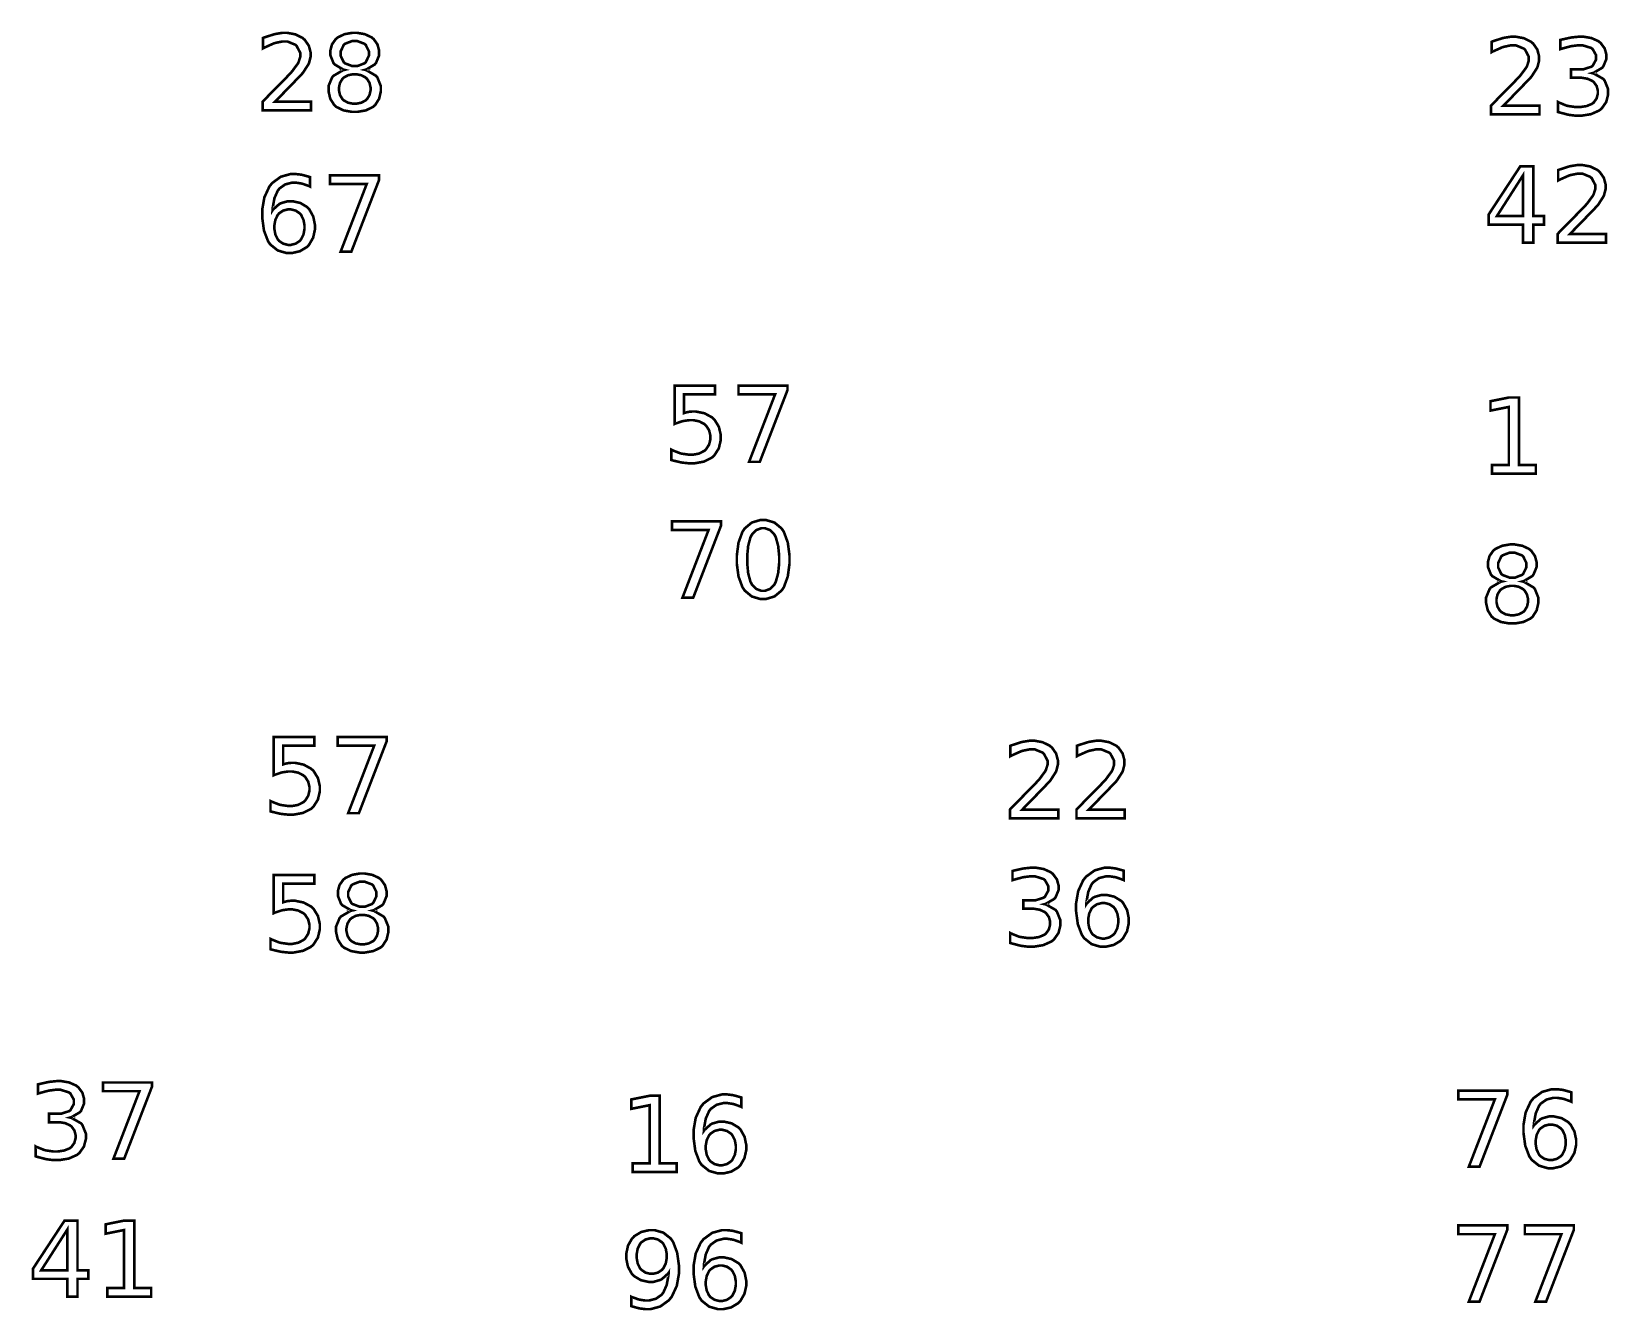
# Model space of a CAD drawing. Extents: x 0.2 to 50.1, y 1.6 to 26.7.
# Drawn here: x 12.48 to 18.77, y 4.95 to 10.05 of the extents above; entities that cross this region are included whole.
import ezdxf

# ---------------------------------------------------------------- set-up
doc = ezdxf.new("R2010")
doc.units = 0
doc.layers.get('0').update_dxf_attribs({"linetype": 'CONTINUOUS'})

msp = doc.modelspace()

# ---------------------------------------------------------------- linework, layer by layer
at = {"color": 1, "const_width": 0.010417}
for points in [[(13.4468, 9.76824), (13.5903, 9.76824), (13.5903, 9.73372), (13.3976, 9.73372), (13.3976, 9.76824), (13.4014, 9.77229), (13.425, 9.79665), (13.4544, 9.82656), (13.4612, 9.83333), (13.4679, 9.84017), (13.4941, 9.86686), (13.5102, 9.8839), (13.5119, 9.88585), (13.5152, 9.88954), (13.5382, 9.92085), (13.5395, 9.92339), (13.5408, 9.926), (13.5475, 9.94667), (13.5475, 9.95356), (13.5475, 9.96343), (13.5332, 9.99056), (13.5304, 9.99306), (13.5276, 9.99567), (13.4965, 10.0085), (13.4861, 10.0085), (13.4759, 10.0085), (13.4489, 10.0029), (13.4453, 10.0017), (13.4417, 10.0007), (13.4036, 9.98361), (13.3995, 9.98133), (13.3995, 10.0228), (13.4037, 10.0245), (13.4422, 10.0369), (13.4458, 10.0378), (13.4493, 10.0386), (13.4764, 10.043), (13.4855, 10.043), (13.496, 10.043), (13.5277, 10.0371), (13.5559, 10.0233), (13.5605, 10.0193), (13.5652, 10.0154), (13.5817, 9.99186), (13.5888, 9.96528), (13.5888, 9.95638), (13.5888, 9.94749), (13.5828, 9.92361), (13.5816, 9.92079), (13.5804, 9.91803), (13.5592, 9.8851), (13.5562, 9.88129), (13.5553, 9.88032), (13.5455, 9.86985), (13.5282, 9.85194), (13.5237, 9.84722), (13.5191, 9.84256), (13.4908, 9.81337), (13.4551, 9.77669), (13.4468, 9.76824)], [(13.7236, 9.8954), (13.7192, 9.89649), (13.6848, 9.91694), (13.6824, 9.91992), (13.6799, 9.92296), (13.6676, 9.95389), (13.6676, 9.96419), (13.6676, 9.97239), (13.674, 9.99681), (13.6891, 10.0182), (13.6935, 10.0217), (13.6978, 10.0253), (13.7242, 10.0377), (13.7545, 10.043), (13.7647, 10.043), (13.7747, 10.043), (13.8051, 10.0377), (13.8315, 10.0253), (13.8358, 10.0217), (13.8402, 10.0182), (13.8554, 9.99681), (13.8619, 9.97239), (13.8619, 9.96419), (13.8619, 9.95313), (13.8496, 9.92296), (13.8471, 9.91992), (13.8446, 9.91694), (13.8104, 9.89649), (13.8061, 9.8954), (13.811, 9.89426), (13.8496, 9.87164), (13.8523, 9.86828), (13.855, 9.86496), (13.8688, 9.83068), (13.8688, 9.81922), (13.8688, 9.80946), (13.862, 9.78011), (13.8464, 9.75526), (13.8419, 9.75131), (13.8374, 9.7474), (13.8091, 9.73372), (13.7757, 9.72786), (13.7647, 9.72786), (13.7535, 9.72786), (13.7202, 9.73372), (13.6919, 9.7474), (13.6874, 9.75131), (13.6829, 9.75526), (13.6672, 9.78011), (13.6605, 9.80946), (13.6605, 9.81922), (13.6605, 9.83149), (13.6744, 9.86496), (13.6772, 9.86828), (13.68, 9.87164), (13.7186, 9.89426), (13.7236, 9.8954)], [(13.7087, 9.96029), (13.7087, 9.95111), (13.7209, 9.92583), (13.7234, 9.92361), (13.7259, 9.92144), (13.7549, 9.91038), (13.7647, 9.91038), (13.775, 9.91038), (13.8036, 9.92144), (13.8061, 9.92361), (13.8086, 9.92583), (13.8211, 9.95171), (13.8211, 9.96029), (13.8211, 9.96951), (13.8086, 9.99501), (13.8061, 9.99718), (13.8036, 9.9994), (13.7744, 10.0104), (13.7647, 10.0104), (13.7543, 10.0104), (13.7259, 9.9994), (13.7234, 9.99718), (13.7209, 9.99501), (13.7087, 9.96897), (13.7087, 9.96029)], [(18.3439, 9.75287), (18.4874, 9.75287), (18.4874, 9.71838), (18.2946, 9.71838), (18.2946, 9.75287), (18.2985, 9.75694), (18.3221, 9.78131), (18.3515, 9.81119), (18.3582, 9.81799), (18.365, 9.82482), (18.3911, 9.85151), (18.4072, 9.86854), (18.409, 9.8705), (18.4122, 9.87418), (18.4353, 9.90549), (18.4365, 9.90804), (18.4379, 9.91064), (18.4446, 9.93132), (18.4446, 9.93821), (18.4446, 9.94808), (18.4303, 9.97521), (18.4275, 9.97771), (18.4246, 9.98031), (18.3936, 9.99311), (18.3832, 9.99311), (18.3731, 9.99311), (18.346, 9.98753), (18.3424, 9.98639), (18.3388, 9.98529), (18.3007, 9.96826), (18.2967, 9.96599), (18.2967, 10.0074), (18.3007, 10.0091), (18.3393, 10.0216), (18.3428, 10.0224), (18.3464, 10.0233), (18.3735, 10.0276), (18.3825, 10.0276), (18.3931, 10.0276), (18.4249, 10.0217), (18.4529, 10.0079), (18.4576, 10.004), (18.4624, 10.0001), (18.4787, 9.97651), (18.4858, 9.94993), (18.4858, 9.94103), (18.4858, 9.93212), (18.4799, 9.90826), (18.4786, 9.90543), (18.4775, 9.90267), (18.4564, 9.86974), (18.4533, 9.86594), (18.4524, 9.86496), (18.4425, 9.85449), (18.4253, 9.83658), (18.4207, 9.83188), (18.4161, 9.82721), (18.3879, 9.79801), (18.3522, 9.76133), (18.3439, 9.75287)], [(18.6985, 9.88222), (18.7033, 9.88118), (18.7417, 9.85932), (18.7444, 9.85596), (18.7472, 9.85265), (18.7611, 9.81819), (18.7611, 9.80669), (18.7611, 9.79676), (18.7533, 9.76682), (18.7353, 9.74115), (18.7301, 9.73703), (18.725, 9.73296), (18.6926, 9.71864), (18.6547, 9.71251), (18.6422, 9.71251), (18.6324, 9.71251), (18.6063, 9.71576), (18.6029, 9.71642), (18.5996, 9.71707), (18.5646, 9.72629), (18.561, 9.72749), (18.561, 9.76719), (18.5639, 9.76557), (18.5951, 9.75287), (18.5986, 9.75201), (18.6019, 9.75119), (18.6312, 9.74701), (18.6411, 9.74701), (18.6496, 9.74701), (18.6751, 9.75082), (18.6965, 9.75971), (18.6999, 9.76221), (18.7033, 9.76481), (18.715, 9.78103), (18.7201, 9.80029), (18.7201, 9.80669), (18.7201, 9.81272), (18.7154, 9.83062), (18.7043, 9.84608), (18.7013, 9.84858), (18.6981, 9.85113), (18.6788, 9.85997), (18.6564, 9.86376), (18.6489, 9.86376), (18.6136, 9.86376), (18.6136, 9.89763), (18.6507, 9.89763), (18.6622, 9.89763), (18.6942, 9.90776), (18.6969, 9.90978), (18.6996, 9.91183), (18.7132, 9.93653), (18.7132, 9.94472), (18.7132, 9.95367), (18.6992, 9.97846), (18.6964, 9.98053), (18.6937, 9.98264), (18.6601, 9.99311), (18.6489, 9.99311), (18.6399, 9.99311), (18.6158, 9.99007), (18.6126, 9.98942), (18.6094, 9.98882), (18.574, 9.97922), (18.5701, 9.97792), (18.5701, 10.0146), (18.574, 10.0157), (18.6106, 10.0238), (18.614, 10.0244), (18.6174, 10.0249), (18.6437, 10.0276), (18.6526, 10.0276), (18.6631, 10.0276), (18.6944, 10.0223), (18.7221, 10.0099), (18.7267, 10.0063), (18.7311, 10.0028), (18.7471, 9.98133), (18.754, 9.95697), (18.754, 9.94883), (18.754, 9.93821), (18.7418, 9.90924), (18.7394, 9.90631), (18.7371, 9.90343), (18.7029, 9.88336), (18.6985, 9.88222)], [(13.7647, 9.87804), (13.7581, 9.87804), (13.7384, 9.87408), (13.7214, 9.86486), (13.7186, 9.86219), (13.7158, 9.8596), (13.7061, 9.84364), (13.7019, 9.82536), (13.7019, 9.81922), (13.7019, 9.8131), (13.7061, 9.79465), (13.7158, 9.77865), (13.7186, 9.77604), (13.7214, 9.77344), (13.7384, 9.76432), (13.7581, 9.76042), (13.7647, 9.76042), (13.7712, 9.76042), (13.7908, 9.76432), (13.8081, 9.77344), (13.8109, 9.77604), (13.8137, 9.77869), (13.8236, 9.79476), (13.8278, 9.81315), (13.8278, 9.81922), (13.8278, 9.82536), (13.8236, 9.84364), (13.8137, 9.8596), (13.8109, 9.86219), (13.8081, 9.86486), (13.7909, 9.87408), (13.7712, 9.87804), (13.7647, 9.87804)], [(18.4107, 9.51042), (18.4624, 9.51042), (18.4624, 9.3125), (18.5058, 9.3125), (18.5058, 9.27821), (18.4624, 9.27821), (18.4624, 9.2066), (18.4217, 9.2066), (18.4217, 9.27821), (18.2844, 9.27821), (18.2844, 9.31793), (18.4107, 9.51042)], [(18.6092, 9.2411), (18.7526, 9.2411), (18.7526, 9.2066), (18.56, 9.2066), (18.56, 9.2411), (18.5637, 9.24517), (18.5874, 9.26953), (18.6168, 9.29943), (18.6235, 9.30621), (18.6303, 9.31304), (18.6565, 9.33974), (18.6726, 9.35678), (18.6743, 9.35872), (18.6776, 9.36242), (18.7006, 9.39372), (18.7019, 9.39626), (18.7032, 9.39887), (18.7099, 9.41954), (18.7099, 9.42643), (18.7099, 9.43631), (18.6956, 9.46343), (18.6928, 9.46593), (18.69, 9.46853), (18.6589, 9.48133), (18.6485, 9.48133), (18.6383, 9.48133), (18.6113, 9.47575), (18.6076, 9.47461), (18.6042, 9.47353), (18.566, 9.45649), (18.5619, 9.45421), (18.5619, 9.49567), (18.566, 9.49735), (18.6046, 9.50982), (18.6082, 9.51064), (18.6117, 9.5115), (18.6388, 9.51585), (18.6478, 9.51585), (18.6583, 9.51585), (18.6901, 9.50993), (18.7182, 9.49615), (18.7229, 9.49219), (18.7276, 9.48828), (18.744, 9.46474), (18.7511, 9.43815), (18.7511, 9.42925), (18.7511, 9.42036), (18.7451, 9.39649), (18.744, 9.39367), (18.7428, 9.3909), (18.7217, 9.35796), (18.7186, 9.35417), (18.7178, 9.35319), (18.7078, 9.34272), (18.6906, 9.32482), (18.686, 9.3201), (18.6815, 9.31543), (18.6532, 9.28624), (18.6175, 9.24957), (18.6092, 9.2411)], [(13.5862, 9.46778), (13.5862, 9.43024), (13.5836, 9.43147), (13.5573, 9.44086), (13.5547, 9.44151), (13.5521, 9.44217), (13.5308, 9.44542), (13.5237, 9.44542), (13.5147, 9.44542), (13.4876, 9.43853), (13.465, 9.42247), (13.4614, 9.41786), (13.4578, 9.41331), (13.4446, 9.38346), (13.4376, 9.34424), (13.4371, 9.33496), (13.439, 9.33789), (13.464, 9.36035), (13.467, 9.36187), (13.4701, 9.3635), (13.4977, 9.37142), (13.5069, 9.37142), (13.5171, 9.37142), (13.5478, 9.36447), (13.5748, 9.34831), (13.5792, 9.34364), (13.5837, 9.33903), (13.5992, 9.31088), (13.6059, 9.27881), (13.6059, 9.26812), (13.6059, 9.2576), (13.5989, 9.22592), (13.5827, 9.19775), (13.5781, 9.19303), (13.5735, 9.18837), (13.5459, 9.17188), (13.5149, 9.16482), (13.5046, 9.16482), (13.4929, 9.16482), (13.458, 9.17492), (13.4285, 9.19846), (13.4238, 9.20518), (13.4192, 9.21192), (13.4029, 9.25461), (13.3961, 9.30528), (13.3961, 9.32215), (13.3961, 9.33837), (13.4045, 9.38687), (13.4244, 9.42985), (13.4301, 9.43696), (13.4358, 9.44412), (13.4702, 9.46918), (13.509, 9.47993), (13.5219, 9.47993), (13.5297, 9.47993), (13.5506, 9.47743), (13.5532, 9.47689), (13.5558, 9.4764), (13.5833, 9.46881), (13.5862, 9.46778)], [(13.6666, 9.4745), (13.8619, 9.4745), (13.8619, 9.45692), (13.7514, 9.17068), (13.7087, 9.17068), (13.8124, 9.43978), (13.6666, 9.43978), (13.6666, 9.4745)], [(18.4217, 9.47461), (18.3179, 9.3125), (18.4217, 9.3125), (18.4217, 9.47461)], [(13.5046, 9.33886), (13.4983, 9.33886), (13.4796, 9.33415), (13.4632, 9.32314), (13.4605, 9.31999), (13.4578, 9.31685), (13.4484, 9.29758), (13.4444, 9.2755), (13.4444, 9.26812), (13.4444, 9.26079), (13.4484, 9.23876), (13.4578, 9.21946), (13.4605, 9.21625), (13.4632, 9.21311), (13.4796, 9.2021), (13.4983, 9.19738), (13.5046, 9.19738), (13.5107, 9.19738), (13.5292, 9.2021), (13.5455, 9.21311), (13.5482, 9.21625), (13.5509, 9.21946), (13.5604, 9.23876), (13.5645, 9.26079), (13.5645, 9.26812), (13.5645, 9.2755), (13.5604, 9.29758), (13.5509, 9.31685), (13.5482, 9.31999), (13.5455, 9.32314), (13.5292, 9.33415), (13.5107, 9.33886), (13.5046, 9.33886)], [(15.04, 8.63574), (15.2014, 8.63574), (15.2014, 8.60101), (15.0776, 8.60101), (15.0776, 8.52658), (15.0792, 8.52713), (15.094, 8.53093), (15.0956, 8.53114), (15.0969, 8.53142), (15.1093, 8.53267), (15.1135, 8.53267), (15.1249, 8.53267), (15.159, 8.52567), (15.189, 8.50933), (15.194, 8.50467), (15.1989, 8.50006), (15.2162, 8.47194), (15.2237, 8.44006), (15.2237, 8.42936), (15.2237, 8.41851), (15.2161, 8.38579), (15.1982, 8.35775), (15.1932, 8.35319), (15.1881, 8.34868), (15.1564, 8.33285), (15.1194, 8.32607), (15.1072, 8.32607), (15.0975, 8.32607), (15.0714, 8.32878), (15.0682, 8.32932), (15.0649, 8.32986), (15.0307, 8.338), (15.0271, 8.33908), (15.0271, 8.38032), (15.0301, 8.37869), (15.0618, 8.36621), (15.0651, 8.36535), (15.0683, 8.36458), (15.0968, 8.36057), (15.1064, 8.36057), (15.1142, 8.36057), (15.1378, 8.36518), (15.1585, 8.37597), (15.1619, 8.37901), (15.1653, 8.38217), (15.1774, 8.40093), (15.1825, 8.42225), (15.1825, 8.42936), (15.1825, 8.43647), (15.1774, 8.45774), (15.1653, 8.47646), (15.1619, 8.47949), (15.1585, 8.48264), (15.1378, 8.49349), (15.1142, 8.49815), (15.1064, 8.49815), (15.0981, 8.49815), (15.0761, 8.49511), (15.0733, 8.49447), (15.0707, 8.49388), (15.0428, 8.48449), (15.04, 8.48318), (15.04, 8.63574)], [(15.2946, 8.63574), (15.4899, 8.63574), (15.4899, 8.61817), (15.3794, 8.33192), (15.3367, 8.33192), (15.4404, 8.60101), (15.2946, 8.60101), (15.2946, 8.63574)], [(18.2981, 8.31922), (18.3653, 8.31922), (18.3653, 8.551), (18.2922, 8.53646), (18.2922, 8.57379), (18.3649, 8.58854), (18.4058, 8.58854), (18.4058, 8.31922), (18.4729, 8.31922), (18.4729, 8.28472), (18.2981, 8.28472), (18.2981, 8.31922)], [(15.0293, 8.09457), (15.2246, 8.09457), (15.2246, 8.07699), (15.1142, 7.79075), (15.0714, 7.79075), (15.1751, 8.05985), (15.0293, 8.05985), (15.0293, 8.09457)], [(15.3926, 8.09999), (15.4039, 8.09999), (15.4378, 8.0899), (15.4662, 8.06635), (15.4708, 8.05963), (15.4753, 8.0529), (15.491, 8.0101), (15.4978, 7.95921), (15.4978, 7.94222), (15.4978, 7.92535), (15.491, 7.87468), (15.4753, 7.83197), (15.4708, 7.82525), (15.4662, 7.81853), (15.4378, 7.79497), (15.4039, 7.78489), (15.3926, 7.78489), (15.3814, 7.78489), (15.3476, 7.79497), (15.3192, 7.81853), (15.3147, 7.82525), (15.3103, 7.83197), (15.2946, 7.87468), (15.2879, 7.92535), (15.2879, 7.94222), (15.2879, 7.95921), (15.2946, 8.0101), (15.3103, 8.0529), (15.3147, 8.05963), (15.3192, 8.06635), (15.3476, 8.0899), (15.3814, 8.09999), (15.3926, 8.09999)], [(15.3926, 8.06743), (15.3857, 8.06743), (15.3649, 8.05963), (15.3476, 8.04139), (15.345, 8.03618), (15.3422, 8.03097), (15.3331, 7.99707), (15.3292, 7.95594), (15.3292, 7.94222), (15.3292, 7.9286), (15.3331, 7.88769), (15.3422, 7.85389), (15.345, 7.84868), (15.3476, 7.84347), (15.3649, 7.82525), (15.3857, 7.81743), (15.3926, 7.81743), (15.3997, 7.81743), (15.4207, 7.82525), (15.4381, 7.84347), (15.4407, 7.84868), (15.4433, 7.85389), (15.4526, 7.88769), (15.4567, 7.9286), (15.4567, 7.94222), (15.4567, 7.95594), (15.4526, 7.99707), (15.4433, 8.03097), (15.4407, 8.03618), (15.4381, 8.04139), (15.4207, 8.05963), (15.3997, 8.06743), (15.3926, 8.06743)], [(18.3378, 7.85488), (18.3333, 7.85596), (18.2989, 7.87642), (18.2965, 7.87939), (18.294, 7.88243), (18.2818, 7.91336), (18.2818, 7.92367), (18.2818, 7.93186), (18.2882, 7.95628), (18.3032, 7.97771), (18.3075, 7.98118), (18.3119, 7.98475), (18.3383, 7.99713), (18.3686, 8.00244), (18.3788, 8.00244), (18.3889, 8.00244), (18.4192, 7.99713), (18.4456, 7.98475), (18.4499, 7.98118), (18.4543, 7.97771), (18.4694, 7.95628), (18.476, 7.93186), (18.476, 7.92367), (18.476, 7.9126), (18.4636, 7.88243), (18.4612, 7.87939), (18.4588, 7.87642), (18.4246, 7.85596), (18.4201, 7.85488), (18.4251, 7.85374), (18.4636, 7.83111), (18.4664, 7.82775), (18.4692, 7.82443), (18.4829, 7.79015), (18.4829, 7.77869), (18.4829, 7.76893), (18.4761, 7.73958), (18.4604, 7.71474), (18.456, 7.71078), (18.4515, 7.70688), (18.4232, 7.69319), (18.3899, 7.68733), (18.3788, 7.68733), (18.3676, 7.68733), (18.3343, 7.69319), (18.306, 7.70688), (18.3015, 7.71078), (18.2969, 7.71474), (18.2813, 7.73958), (18.2746, 7.76893), (18.2746, 7.77869), (18.2746, 7.79096), (18.2885, 7.82443), (18.2912, 7.82775), (18.294, 7.83111), (18.3328, 7.85374), (18.3378, 7.85488)], [(18.3228, 7.91976), (18.3228, 7.9106), (18.335, 7.88531), (18.3375, 7.88308), (18.34, 7.88092), (18.369, 7.86985), (18.3788, 7.86985), (18.3892, 7.86985), (18.4176, 7.88092), (18.4201, 7.88308), (18.4226, 7.88531), (18.4351, 7.91118), (18.4351, 7.91976), (18.4351, 7.92899), (18.4226, 7.95449), (18.4201, 7.95665), (18.4176, 7.95888), (18.3885, 7.96989), (18.3788, 7.96989), (18.3685, 7.96989), (18.34, 7.95888), (18.3375, 7.95665), (18.335, 7.95449), (18.3228, 7.92844), (18.3228, 7.91976)], [(18.3788, 7.83751), (18.3722, 7.83751), (18.3525, 7.83356), (18.3356, 7.82433), (18.3328, 7.82167), (18.3299, 7.81907), (18.3201, 7.80311), (18.316, 7.78483), (18.316, 7.77869), (18.316, 7.77257), (18.3201, 7.75413), (18.3299, 7.73813), (18.3328, 7.73551), (18.3356, 7.73292), (18.3525, 7.72379), (18.3722, 7.71989), (18.3788, 7.71989), (18.3853, 7.71989), (18.405, 7.72379), (18.4221, 7.73292), (18.425, 7.73551), (18.4278, 7.73817), (18.4376, 7.75424), (18.4419, 7.77263), (18.4419, 7.77869), (18.4419, 7.78483), (18.4376, 7.80311), (18.4278, 7.81907), (18.425, 7.82167), (18.4221, 7.82433), (18.405, 7.83356), (18.3853, 7.83751), (18.3788, 7.83751)], [(13.4418, 7.23454), (13.6033, 7.23454), (13.6033, 7.19982), (13.4795, 7.19982), (13.4795, 7.12537), (13.481, 7.12592), (13.4958, 7.12972), (13.4973, 7.12993), (13.4988, 7.13021), (13.5112, 7.13146), (13.5153, 7.13146), (13.5267, 7.13146), (13.5608, 7.12446), (13.5909, 7.10813), (13.5959, 7.10346), (13.6008, 7.09885), (13.6181, 7.07075), (13.6256, 7.03885), (13.6256, 7.02815), (13.6256, 7.01731), (13.6179, 6.9846), (13.6001, 6.95654), (13.595, 6.95199), (13.5899, 6.94749), (13.5583, 6.93164), (13.5213, 6.92486), (13.5091, 6.92486), (13.4993, 6.92486), (13.4732, 6.92757), (13.47, 6.92811), (13.4667, 6.92865), (13.4325, 6.93679), (13.429, 6.93788), (13.429, 6.97911), (13.432, 6.97749), (13.4637, 6.965), (13.467, 6.96414), (13.4702, 6.96338), (13.4987, 6.95936), (13.5082, 6.95936), (13.516, 6.95936), (13.5396, 6.96397), (13.5603, 6.97478), (13.5638, 6.97781), (13.5672, 6.98096), (13.5792, 6.99972), (13.5844, 7.02106), (13.5844, 7.02815), (13.5844, 7.03526), (13.5792, 7.05653), (13.5672, 7.07525), (13.5638, 7.07829), (13.5603, 7.08143), (13.5396, 7.09229), (13.516, 7.09694), (13.5082, 7.09694), (13.4999, 7.09694), (13.4779, 7.09392), (13.4752, 7.09326), (13.4725, 7.09267), (13.4446, 7.08328), (13.4418, 7.08197), (13.4418, 7.23454)], [(13.6965, 7.23454), (13.8918, 7.23454), (13.8918, 7.21696), (13.7813, 6.93072), (13.7386, 6.93072), (13.8423, 7.19982), (13.6965, 7.19982), (13.6965, 7.23454)], [(16.4257, 6.94499), (16.5692, 6.94499), (16.5692, 6.91049), (16.3765, 6.91049), (16.3765, 6.94499), (16.3803, 6.94906), (16.4039, 6.97342), (16.4333, 7.00331), (16.44, 7.0101), (16.4468, 7.01693), (16.4729, 7.04362), (16.489, 7.06065), (16.4908, 7.06261), (16.494, 7.06629), (16.5171, 7.0976), (16.5183, 7.10015), (16.5197, 7.10275), (16.5264, 7.12343), (16.5264, 7.13032), (16.5264, 7.14019), (16.5121, 7.16732), (16.5093, 7.16982), (16.5064, 7.17242), (16.4754, 7.18522), (16.465, 7.18522), (16.4549, 7.18522), (16.4278, 7.17964), (16.4242, 7.1785), (16.4207, 7.1774), (16.3825, 7.16038), (16.3785, 7.1581), (16.3785, 7.19954), (16.3825, 7.20122), (16.4211, 7.21371), (16.4246, 7.21451), (16.4282, 7.21539), (16.4553, 7.21972), (16.4643, 7.21972), (16.4749, 7.21972), (16.5067, 7.21382), (16.5347, 7.20003), (16.5394, 7.19607), (16.5442, 7.19217), (16.5606, 7.16862), (16.5676, 7.14204), (16.5676, 7.13314), (16.5676, 7.12424), (16.5617, 7.10037), (16.5606, 7.09754), (16.5593, 7.09478), (16.5382, 7.06185), (16.5351, 7.05806), (16.5342, 7.05707), (16.5243, 7.0466), (16.5071, 7.02869), (16.5025, 7.02399), (16.4981, 7.01932), (16.4697, 6.99013), (16.434, 6.95344), (16.4257, 6.94499)], [(16.691, 6.94499), (16.8344, 6.94499), (16.8344, 6.91049), (16.6418, 6.91049), (16.6418, 6.94499), (16.6456, 6.94906), (16.6692, 6.97342), (16.6986, 7.00331), (16.7054, 7.0101), (16.7121, 7.01693), (16.7383, 7.04362), (16.7544, 7.06065), (16.7561, 7.06261), (16.7594, 7.06629), (16.7824, 7.0976), (16.7838, 7.10015), (16.785, 7.10275), (16.7917, 7.12343), (16.7917, 7.13032), (16.7917, 7.14019), (16.7774, 7.16732), (16.7746, 7.16982), (16.7718, 7.17242), (16.7407, 7.18522), (16.7303, 7.18522), (16.7201, 7.18522), (16.6931, 7.17964), (16.6894, 7.1785), (16.686, 7.1774), (16.6478, 7.16038), (16.6437, 7.1581), (16.6437, 7.19954), (16.6478, 7.20122), (16.6864, 7.21371), (16.69, 7.21451), (16.6935, 7.21539), (16.7206, 7.21972), (16.7297, 7.21972), (16.7401, 7.21972), (16.7719, 7.21382), (16.8001, 7.20003), (16.8047, 7.19607), (16.8094, 7.19217), (16.8258, 7.16862), (16.8329, 7.14204), (16.8329, 7.13314), (16.8329, 7.12424), (16.8269, 7.10037), (16.8258, 7.09754), (16.8246, 7.09478), (16.8035, 7.06185), (16.8004, 7.05806), (16.7996, 7.05707), (16.7897, 7.0466), (16.7724, 7.02869), (16.7679, 7.02399), (16.7633, 7.01932), (16.735, 6.99013), (16.6993, 6.95344), (16.691, 6.94499)], [(13.4418, 6.68457), (13.6033, 6.68457), (13.6033, 6.64985), (13.4795, 6.64985), (13.4795, 6.57542), (13.481, 6.57596), (13.4958, 6.57975), (13.4973, 6.57997), (13.4988, 6.58024), (13.5112, 6.58149), (13.5153, 6.58149), (13.5267, 6.58149), (13.5608, 6.57449), (13.5909, 6.55817), (13.5959, 6.5535), (13.6008, 6.54889), (13.6181, 6.52078), (13.6256, 6.48888), (13.6256, 6.47819), (13.6256, 6.46733), (13.6179, 6.43463), (13.6001, 6.40657), (13.595, 6.40201), (13.5899, 6.39751), (13.5583, 6.38167), (13.5213, 6.37489), (13.5091, 6.37489), (13.4993, 6.37489), (13.4732, 6.37761), (13.47, 6.37815), (13.4667, 6.37869), (13.4325, 6.38683), (13.429, 6.38792), (13.429, 6.42914), (13.432, 6.42751), (13.4637, 6.41504), (13.467, 6.41417), (13.4702, 6.41342), (13.4987, 6.4094), (13.5082, 6.4094), (13.516, 6.4094), (13.5396, 6.41401), (13.5603, 6.42481), (13.5638, 6.42785), (13.5672, 6.43099), (13.5792, 6.44976), (13.5844, 6.47108), (13.5844, 6.47819), (13.5844, 6.48529), (13.5792, 6.50657), (13.5672, 6.52528), (13.5638, 6.52832), (13.5603, 6.53147), (13.5396, 6.54232), (13.516, 6.54699), (13.5082, 6.54699), (13.4999, 6.54699), (13.4779, 6.54394), (13.4752, 6.54329), (13.4725, 6.54269), (13.4446, 6.53331), (13.4418, 6.53201), (13.4418, 6.68457)], [(13.7535, 6.54243), (13.7491, 6.54351), (13.7147, 6.56396), (13.7123, 6.56694), (13.7098, 6.56999), (13.6975, 6.60092), (13.6975, 6.61122), (13.6975, 6.61942), (13.7039, 6.64382), (13.719, 6.66525), (13.7234, 6.66872), (13.7277, 6.67231), (13.7541, 6.68468), (13.7844, 6.69), (13.7945, 6.69), (13.8046, 6.69), (13.835, 6.68468), (13.8614, 6.67231), (13.8657, 6.66872), (13.8701, 6.66525), (13.8852, 6.64382), (13.8918, 6.61942), (13.8918, 6.61122), (13.8918, 6.60015), (13.8794, 6.56999), (13.877, 6.56694), (13.8745, 6.56396), (13.8403, 6.54351), (13.836, 6.54243), (13.8409, 6.54129), (13.8794, 6.51867), (13.8822, 6.51531), (13.8849, 6.51199), (13.8988, 6.47771), (13.8988, 6.46625), (13.8988, 6.45649), (13.8919, 6.42714), (13.8763, 6.40229), (13.8718, 6.39833), (13.8673, 6.39442), (13.839, 6.38075), (13.8056, 6.37489), (13.7945, 6.37489), (13.7834, 6.37489), (13.7501, 6.38075), (13.7218, 6.39442), (13.7173, 6.39833), (13.7128, 6.40229), (13.6971, 6.42714), (13.6904, 6.45649), (13.6904, 6.46625), (13.6904, 6.47851), (13.7043, 6.51199), (13.7071, 6.51531), (13.7098, 6.51867), (13.7485, 6.54129), (13.7535, 6.54243)], [(16.5149, 6.56787), (16.5199, 6.56685), (16.5582, 6.54497), (16.561, 6.54161), (16.5637, 6.53831), (16.5776, 6.50385), (16.5776, 6.49235), (16.5776, 6.48242), (16.5699, 6.45247), (16.5518, 6.42681), (16.5467, 6.42269), (16.5414, 6.41862), (16.5092, 6.40429), (16.4713, 6.39817), (16.4588, 6.39817), (16.4489, 6.39817), (16.4228, 6.40142), (16.4194, 6.40207), (16.4161, 6.40272), (16.3811, 6.41194), (16.3775, 6.41314), (16.3775, 6.45285), (16.3804, 6.45122), (16.4117, 6.43853), (16.4151, 6.43767), (16.4185, 6.43685), (16.4478, 6.43267), (16.4576, 6.43267), (16.4661, 6.43267), (16.4915, 6.43647), (16.5131, 6.44536), (16.5164, 6.44786), (16.5199, 6.45047), (16.5315, 6.46669), (16.5367, 6.48594), (16.5367, 6.49235), (16.5367, 6.49837), (16.5319, 6.51628), (16.5208, 6.53174), (16.5178, 6.53424), (16.5146, 6.53678), (16.4953, 6.54563), (16.4729, 6.54943), (16.4654, 6.54943), (16.43, 6.54943), (16.43, 6.58328), (16.4672, 6.58328), (16.4787, 6.58328), (16.5107, 6.59343), (16.5133, 6.59543), (16.5161, 6.5975), (16.5297, 6.62218), (16.5297, 6.63037), (16.5297, 6.63932), (16.5157, 6.66411), (16.5129, 6.66618), (16.5101, 6.66829), (16.4767, 6.67876), (16.4654, 6.67876), (16.4564, 6.67876), (16.4324, 6.67572), (16.4292, 6.67507), (16.426, 6.67449), (16.3906, 6.66488), (16.3867, 6.66357), (16.3867, 6.70025), (16.3906, 6.70133), (16.4271, 6.70947), (16.4306, 6.71001), (16.4339, 6.71056), (16.4603, 6.71326), (16.4692, 6.71326), (16.4796, 6.71326), (16.511, 6.70796), (16.5386, 6.69558), (16.5432, 6.692), (16.5476, 6.68847), (16.5636, 6.66699), (16.5704, 6.64264), (16.5704, 6.6345), (16.5704, 6.62386), (16.5583, 6.59489), (16.556, 6.59196), (16.5536, 6.58908), (16.5193, 6.56901), (16.5149, 6.56787)], [(16.8304, 6.70111), (16.8304, 6.66357), (16.8278, 6.66482), (16.8015, 6.67421), (16.7989, 6.67486), (16.7962, 6.67551), (16.775, 6.67876), (16.7679, 6.67876), (16.7589, 6.67876), (16.7318, 6.67188), (16.7092, 6.65582), (16.7056, 6.65121), (16.7019, 6.64665), (16.6887, 6.61681), (16.6818, 6.57758), (16.6813, 6.56831), (16.6832, 6.57124), (16.7082, 6.59369), (16.7112, 6.59521), (16.7143, 6.59685), (16.7419, 6.60476), (16.7511, 6.60476), (16.7614, 6.60476), (16.7921, 6.59782), (16.8189, 6.58165), (16.8235, 6.57699), (16.8279, 6.57238), (16.8435, 6.54422), (16.8501, 6.51215), (16.8501, 6.50146), (16.8501, 6.49094), (16.8431, 6.45925), (16.8269, 6.4311), (16.8224, 6.42638), (16.8178, 6.42171), (16.7901, 6.40522), (16.759, 6.39817), (16.7488, 6.39817), (16.7371, 6.39817), (16.7022, 6.40826), (16.6726, 6.43181), (16.6681, 6.43853), (16.6633, 6.44526), (16.6471, 6.48796), (16.6403, 6.53863), (16.6403, 6.5555), (16.6403, 6.57172), (16.6487, 6.62022), (16.6686, 6.66319), (16.6743, 6.67031), (16.68, 6.67746), (16.7143, 6.70253), (16.7532, 6.71326), (16.7661, 6.71326), (16.7739, 6.71326), (16.7947, 6.71078), (16.7974, 6.71024), (16.8, 6.70975), (16.8275, 6.70215), (16.8304, 6.70111)], [(13.7386, 6.60732), (13.7386, 6.59814), (13.7508, 6.57286), (13.7533, 6.57064), (13.7558, 6.56847), (13.7848, 6.5574), (13.7945, 6.5574), (13.8049, 6.5574), (13.8335, 6.56847), (13.836, 6.57064), (13.8385, 6.57286), (13.851, 6.59874), (13.851, 6.60732), (13.851, 6.61654), (13.8385, 6.64204), (13.836, 6.64421), (13.8335, 6.64643), (13.8043, 6.65744), (13.7945, 6.65744), (13.7842, 6.65744), (13.7558, 6.64643), (13.7533, 6.64421), (13.7508, 6.64204), (13.7386, 6.616), (13.7386, 6.60732)], [(16.7488, 6.57221), (16.7425, 6.57221), (16.7237, 6.56749), (16.7074, 6.55647), (16.7047, 6.55333), (16.7019, 6.55018), (16.6926, 6.53093), (16.6886, 6.50885), (16.6886, 6.50146), (16.6886, 6.49414), (16.6926, 6.47211), (16.7019, 6.45281), (16.7047, 6.4496), (16.7074, 6.44646), (16.7237, 6.43544), (16.7425, 6.43072), (16.7488, 6.43072), (16.7549, 6.43072), (16.7733, 6.43544), (16.7897, 6.44646), (16.7924, 6.4496), (16.7951, 6.45281), (16.8046, 6.47211), (16.8086, 6.49414), (16.8086, 6.50146), (16.8086, 6.50885), (16.8046, 6.53093), (16.7951, 6.55018), (16.7924, 6.55333), (16.7897, 6.55647), (16.7733, 6.56749), (16.7549, 6.57221), (16.7488, 6.57221)], [(13.7945, 6.52507), (13.788, 6.52507), (13.7683, 6.52111), (13.7513, 6.51188), (13.7485, 6.50922), (13.7457, 6.50662), (13.7359, 6.49067), (13.7318, 6.47239), (13.7318, 6.46625), (13.7318, 6.46013), (13.7359, 6.44168), (13.7457, 6.42567), (13.7485, 6.42307), (13.7513, 6.42046), (13.7683, 6.41135), (13.788, 6.40744), (13.7945, 6.40744), (13.8011, 6.40744), (13.8208, 6.41135), (13.8379, 6.42046), (13.8408, 6.42307), (13.8436, 6.42572), (13.8535, 6.44179), (13.8577, 6.46018), (13.8577, 6.46625), (13.8577, 6.47239), (13.8535, 6.49067), (13.8436, 6.50662), (13.8408, 6.50922), (13.8379, 6.51188), (13.8208, 6.52111), (13.8011, 6.52507), (13.7945, 6.52507)], [(12.6304, 5.71664), (12.6352, 5.7156), (12.6736, 5.69374), (12.6764, 5.69038), (12.6791, 5.68707), (12.6931, 5.65261), (12.6931, 5.64111), (12.6931, 5.63118), (12.6853, 5.60124), (12.6672, 5.57557), (12.6621, 5.57146), (12.6569, 5.56739), (12.6246, 5.55306), (12.5867, 5.54693), (12.5742, 5.54693), (12.5643, 5.54693), (12.5383, 5.55018), (12.5349, 5.55083), (12.5315, 5.55149), (12.4966, 5.56071), (12.493, 5.5619), (12.493, 5.60161), (12.4958, 5.59999), (12.5271, 5.58729), (12.5305, 5.58643), (12.5339, 5.58561), (12.5633, 5.58143), (12.5731, 5.58143), (12.5815, 5.58143), (12.607, 5.58524), (12.6285, 5.59413), (12.6319, 5.59663), (12.6352, 5.59924), (12.647, 5.61546), (12.6521, 5.63471), (12.6521, 5.64111), (12.6521, 5.64714), (12.6473, 5.66504), (12.6363, 5.6805), (12.6332, 5.683), (12.63, 5.68554), (12.6107, 5.69439), (12.5883, 5.69819), (12.5809, 5.69819), (12.5455, 5.69819), (12.5455, 5.73204), (12.5826, 5.73204), (12.5942, 5.73204), (12.6261, 5.74219), (12.6288, 5.74419), (12.6316, 5.74625), (12.6451, 5.77094), (12.6451, 5.77914), (12.6451, 5.78808), (12.6312, 5.81288), (12.6284, 5.81494), (12.6257, 5.81706), (12.5921, 5.82753), (12.5809, 5.82753), (12.5718, 5.82753), (12.5478, 5.82449), (12.5447, 5.82383), (12.5414, 5.82324), (12.506, 5.81364), (12.5021, 5.81233), (12.5021, 5.84901), (12.506, 5.8501), (12.5425, 5.85824), (12.546, 5.85878), (12.5494, 5.85932), (12.5757, 5.86203), (12.5846, 5.86203), (12.5951, 5.86203), (12.6265, 5.85672), (12.654, 5.84435), (12.6586, 5.84076), (12.6631, 5.83724), (12.6791, 5.81575), (12.6859, 5.79139), (12.6859, 5.78326), (12.6859, 5.77263), (12.6738, 5.74365), (12.6714, 5.74072), (12.669, 5.73785), (12.6348, 5.71778), (12.6304, 5.71664)], [(12.7609, 5.85661), (12.9562, 5.85661), (12.9562, 5.83903), (12.8458, 5.55279), (12.803, 5.55279), (12.9067, 5.82189), (12.7609, 5.82189), (12.7609, 5.85661)], [(14.8728, 5.53424), (14.94, 5.53424), (14.94, 5.766), (14.8669, 5.75146), (14.8669, 5.78879), (14.9396, 5.80354), (14.9807, 5.80354), (14.9807, 5.53424), (15.0476, 5.53424), (15.0476, 5.49972), (14.8728, 5.49972), (14.8728, 5.53424)], [(15.3056, 5.79682), (15.3056, 5.75928), (15.3031, 5.76053), (15.2768, 5.76992), (15.2742, 5.77056), (15.2715, 5.77121), (15.2503, 5.77447), (15.2431, 5.77447), (15.2342, 5.77447), (15.2071, 5.76758), (15.1844, 5.75151), (15.1808, 5.7469), (15.1772, 5.74235), (15.164, 5.71251), (15.1569, 5.67329), (15.1565, 5.66401), (15.1585, 5.66694), (15.1835, 5.6894), (15.1865, 5.69092), (15.1894, 5.69254), (15.2172, 5.70047), (15.2264, 5.70047), (15.2367, 5.70047), (15.2674, 5.69353), (15.2942, 5.67736), (15.2986, 5.67269), (15.3031, 5.66808), (15.3187, 5.63992), (15.3254, 5.60786), (15.3254, 5.59717), (15.3254, 5.58664), (15.3183, 5.55496), (15.3022, 5.52681), (15.2976, 5.52208), (15.2929, 5.51742), (15.2654, 5.50092), (15.2343, 5.49387), (15.224, 5.49387), (15.2124, 5.49387), (15.1775, 5.50396), (15.1479, 5.5275), (15.1433, 5.53424), (15.1386, 5.54096), (15.1224, 5.58365), (15.1156, 5.63433), (15.1156, 5.65121), (15.1156, 5.66743), (15.124, 5.71593), (15.1439, 5.7589), (15.1496, 5.766), (15.1553, 5.77317), (15.1896, 5.79824), (15.2285, 5.80897), (15.2414, 5.80897), (15.2492, 5.80897), (15.27, 5.80647), (15.2726, 5.80593), (15.2753, 5.80544), (15.3028, 5.79785), (15.3056, 5.79682)], [(18.1638, 5.82438), (18.359, 5.82438), (18.359, 5.80681), (18.2485, 5.52056), (18.2058, 5.52056), (18.3096, 5.78965), (18.1638, 5.78965), (18.1638, 5.82438)], [(18.6139, 5.81765), (18.6139, 5.78011), (18.6113, 5.78136), (18.585, 5.79075), (18.5824, 5.79139), (18.5799, 5.79204), (18.5585, 5.79531), (18.5514, 5.79531), (18.5424, 5.79531), (18.5154, 5.78842), (18.4926, 5.77235), (18.489, 5.76774), (18.4856, 5.76318), (18.4724, 5.73335), (18.4653, 5.69412), (18.4647, 5.68485), (18.4668, 5.68778), (18.4917, 5.71024), (18.4947, 5.71175), (18.4978, 5.71338), (18.5254, 5.72131), (18.5347, 5.72131), (18.5449, 5.72131), (18.5756, 5.71436), (18.6025, 5.69819), (18.6069, 5.69353), (18.6114, 5.68892), (18.6269, 5.66075), (18.6336, 5.62869), (18.6336, 5.618), (18.6336, 5.60747), (18.6267, 5.57579), (18.6104, 5.54764), (18.6058, 5.54292), (18.6013, 5.53825), (18.5736, 5.52175), (18.5426, 5.51471), (18.5322, 5.51471), (18.5206, 5.51471), (18.4857, 5.52479), (18.4562, 5.54833), (18.4515, 5.55507), (18.4469, 5.56179), (18.4307, 5.60449), (18.4238, 5.65517), (18.4238, 5.67204), (18.4238, 5.68826), (18.4322, 5.73676), (18.4521, 5.77974), (18.4578, 5.78683), (18.4636, 5.794), (18.4979, 5.81907), (18.5367, 5.82981), (18.5496, 5.82981), (18.5575, 5.82981), (18.5783, 5.82731), (18.5808, 5.82676), (18.5835, 5.82628), (18.611, 5.81868), (18.6139, 5.81765)], [(15.224, 5.66792), (15.2178, 5.66792), (15.199, 5.66319), (15.1826, 5.65218), (15.18, 5.64903), (15.1772, 5.64589), (15.1679, 5.62663), (15.1639, 5.60454), (15.1639, 5.59717), (15.1639, 5.58985), (15.1679, 5.56782), (15.1772, 5.5485), (15.18, 5.54531), (15.1826, 5.54215), (15.199, 5.53114), (15.2178, 5.52642), (15.224, 5.52642), (15.2301, 5.52642), (15.2486, 5.53114), (15.2649, 5.54215), (15.2676, 5.54531), (15.2703, 5.5485), (15.2799, 5.56782), (15.2839, 5.58985), (15.2839, 5.59717), (15.2839, 5.60454), (15.2799, 5.62663), (15.2703, 5.64589), (15.2676, 5.64903), (15.2649, 5.65218), (15.2486, 5.66319), (15.2301, 5.66792), (15.224, 5.66792)], [(18.5322, 5.68875), (18.5261, 5.68875), (18.5074, 5.68403), (18.491, 5.67301), (18.4882, 5.66986), (18.4856, 5.66672), (18.4761, 5.64746), (18.4722, 5.62538), (18.4722, 5.618), (18.4722, 5.61068), (18.4761, 5.58865), (18.4856, 5.56933), (18.4882, 5.56614), (18.491, 5.56299), (18.5074, 5.55197), (18.5261, 5.54725), (18.5322, 5.54725), (18.5385, 5.54725), (18.5569, 5.55197), (18.5732, 5.56299), (18.5758, 5.56614), (18.5786, 5.56933), (18.5881, 5.58865), (18.5922, 5.61068), (18.5922, 5.618), (18.5922, 5.62538), (18.5881, 5.64746), (18.5786, 5.66672), (18.5758, 5.66986), (18.5732, 5.67301), (18.5569, 5.68403), (18.5385, 5.68875), (18.5322, 5.68875)], [(12.608, 5.30567), (12.6597, 5.30567), (12.6597, 5.10775), (12.7031, 5.10775), (12.7031, 5.07346), (12.6597, 5.07346), (12.6597, 5.00185), (12.6189, 5.00185), (12.6189, 5.07346), (12.4817, 5.07346), (12.4817, 5.11317), (12.608, 5.30567)], [(12.6189, 5.26986), (12.5151, 5.10775), (12.6189, 5.10775), (12.6189, 5.26986)], [(12.7783, 5.03635), (12.8455, 5.03635), (12.8455, 5.26812), (12.7724, 5.25358), (12.7724, 5.2909), (12.8451, 5.30567), (12.8861, 5.30567), (12.8861, 5.03635), (12.9532, 5.03635), (12.9532, 5.00185), (12.7783, 5.00185), (12.7783, 5.03635)], [(18.1638, 5.2864), (18.359, 5.2864), (18.359, 5.26882), (18.2485, 4.98258), (18.2058, 4.98258), (18.3096, 5.25168), (18.1638, 5.25168), (18.1638, 5.2864)], [(18.429, 5.2864), (18.6243, 5.2864), (18.6243, 5.26882), (18.5139, 4.98258), (18.4711, 4.98258), (18.5749, 5.25168), (18.429, 5.25168), (18.429, 5.2864)], [(14.8669, 4.96468), (14.8669, 5.00222), (14.8694, 5.00103), (14.8956, 4.9916), (14.8982, 4.99094), (14.9008, 4.99029), (14.9222, 4.98703), (14.9294, 4.98703), (14.9383, 4.98703), (14.9651, 4.99387), (14.9879, 5.00982), (14.9915, 5.01438), (14.995, 5.01893), (15.0083, 5.04883), (15.0154, 5.08822), (15.016, 5.0975), (15.014, 5.09462), (14.989, 5.07221), (14.9861, 5.07058), (14.9831, 5.06907), (14.9554, 5.06125), (14.9461, 5.06125), (14.9358, 5.06125), (14.9053, 5.06814), (14.8783, 5.08425), (14.8739, 5.08882), (14.8694, 5.09343), (14.8539, 5.12147), (14.8474, 5.15365), (14.8474, 5.16433), (14.8474, 5.17486), (14.8542, 5.20638), (14.8703, 5.23454), (14.875, 5.23921), (14.8796, 5.24397), (14.9072, 5.26053), (14.9383, 5.26764), (14.9488, 5.26764), (14.9603, 5.26764), (14.9951, 5.25754), (15.0246, 5.234), (15.0293, 5.22726), (15.0339, 5.22054), (15.05, 5.17774), (15.0571, 5.12685), (15.0571, 5.10986), (15.0571, 5.09375), (15.0485, 5.04542), (15.0286, 5.00244), (15.0229, 4.99528), (15.0172, 4.98817), (14.9829, 4.96322), (14.944, 4.95253), (14.9311, 4.95253), (14.9233, 4.95253), (14.9025, 4.95508), (14.8999, 4.95557), (14.8972, 4.95611), (14.8697, 4.96371), (14.8669, 4.96468)], [(14.9488, 5.09358), (14.9549, 5.09358), (14.9733, 5.09831), (14.9896, 5.10932), (14.9924, 5.11247), (14.995, 5.11561), (15.0046, 5.13488), (15.0086, 5.15701), (15.0086, 5.16433), (15.0086, 5.17165), (15.0046, 5.19363), (14.995, 5.21283), (14.9924, 5.21599), (14.9896, 5.21918), (14.9733, 5.23031), (14.9549, 5.23508), (14.9488, 5.23508), (14.9425, 5.23508), (14.9238, 5.23031), (14.9074, 5.21918), (14.9047, 5.21599), (14.9019, 5.21283), (14.8926, 5.19363), (14.8886, 5.17165), (14.8886, 5.16433), (14.8886, 5.15701), (14.8926, 5.13488), (14.9019, 5.11561), (14.9047, 5.11247), (14.9074, 5.10932), (14.9238, 5.09831), (14.9425, 5.09358), (14.9488, 5.09358)], [(15.3056, 5.25549), (15.3056, 5.21793), (15.3031, 5.21918), (15.2768, 5.22857), (15.2742, 5.22922), (15.2715, 5.22987), (15.2503, 5.23313), (15.2431, 5.23313), (15.2342, 5.23313), (15.2071, 5.22624), (15.1844, 5.21018), (15.1808, 5.20557), (15.1772, 5.20101), (15.164, 5.17117), (15.1569, 5.13194), (15.1565, 5.12267), (15.1585, 5.1256), (15.1835, 5.14806), (15.1865, 5.14958), (15.1894, 5.15121), (15.2172, 5.15913), (15.2264, 5.15913), (15.2367, 5.15913), (15.2674, 5.15218), (15.2942, 5.13601), (15.2986, 5.13135), (15.3031, 5.12674), (15.3187, 5.09858), (15.3254, 5.06651), (15.3254, 5.05583), (15.3254, 5.04531), (15.3183, 5.01361), (15.3022, 4.98546), (15.2976, 4.98074), (15.2929, 4.97607), (15.2654, 4.95958), (15.2343, 4.95253), (15.224, 4.95253), (15.2124, 4.95253), (15.1775, 4.96262), (15.1479, 4.98617), (15.1433, 4.99289), (15.1386, 4.99962), (15.1224, 5.04232), (15.1156, 5.09299), (15.1156, 5.10986), (15.1156, 5.12608), (15.124, 5.17458), (15.1439, 5.21756), (15.1496, 5.22467), (15.1553, 5.23182), (15.1896, 5.25689), (15.2285, 5.26764), (15.2414, 5.26764), (15.2492, 5.26764), (15.27, 5.26514), (15.2726, 5.2646), (15.2753, 5.26411), (15.3028, 5.25651), (15.3056, 5.25549)], [(15.224, 5.12657), (15.2178, 5.12657), (15.199, 5.12185), (15.1826, 5.11083), (15.18, 5.10769), (15.1772, 5.10454), (15.1679, 5.08529), (15.1639, 5.06321), (15.1639, 5.05583), (15.1639, 5.0485), (15.1679, 5.02647), (15.1772, 5.00717), (15.18, 5.00396), (15.1826, 5.00082), (15.199, 4.98981), (15.2178, 4.98508), (15.224, 4.98508), (15.2301, 4.98508), (15.2486, 4.98981), (15.2649, 5.00082), (15.2676, 5.00396), (15.2703, 5.00717), (15.2799, 5.02647), (15.2839, 5.0485), (15.2839, 5.05583), (15.2839, 5.06321), (15.2799, 5.08529), (15.2703, 5.10454), (15.2676, 5.10769), (15.2649, 5.11083), (15.2486, 5.12185), (15.2301, 5.12657), (15.224, 5.12657)]]:
    msp.add_lwpolyline(points, close=True, dxfattribs=at)

doc.saveas('drawing.dxf')
